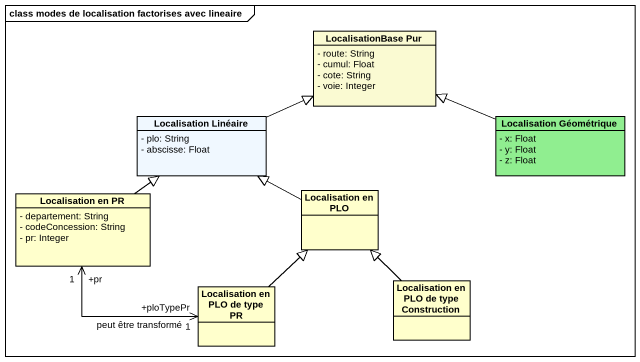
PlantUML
@startuml
mainframe class modes de localisation factorises avec lineaire
hide circle
hide empty members
skinparam classAttributeIconSize 0
class "LocalisationBase Pur" as LocalisationBase_Pur #FAFAD2 {
  - route: String
  - cumul: Float
  - cote: String
  - voie: Integer
}
class "Localisation Linéaire" as Localisation_Linéaire #F0F8FF {
  - plo: String
  - abscisse: Float
}
class "Localisation Géométrique" as Localisation_Géométrique #90EE90 {
  - x: Float
  - y: Float
  - z: Float
}
class "Localisation en PR" as Localisation_en_PR {
  - departement: String
  - codeConcession: String
  - pr: Integer
}
class "Localisation en PLO" as Localisation_en_PLO
class "Localisation en PLO de type PR" as Localisation_en_PLO_de_type
class "Localisation en PLO de type Construction" as Localisation_en_PLO_de_type_2
Localisation_Linéaire -right-|> LocalisationBase_Pur
Localisation_Géométrique -left-|> LocalisationBase_Pur
Localisation_en_PR -up-|> Localisation_Linéaire
Localisation_en_PLO -left-|> Localisation_Linéaire
Localisation_en_PLO_de_type "+ploTypePr\n1" <-left-> "+pr\n1" Localisation_en_PR : peut être transformé
Localisation_en_PLO_de_type -up-|> Localisation_en_PLO
Localisation_en_PLO_de_type_2 -up-|> Localisation_en_PLO
@enduml
